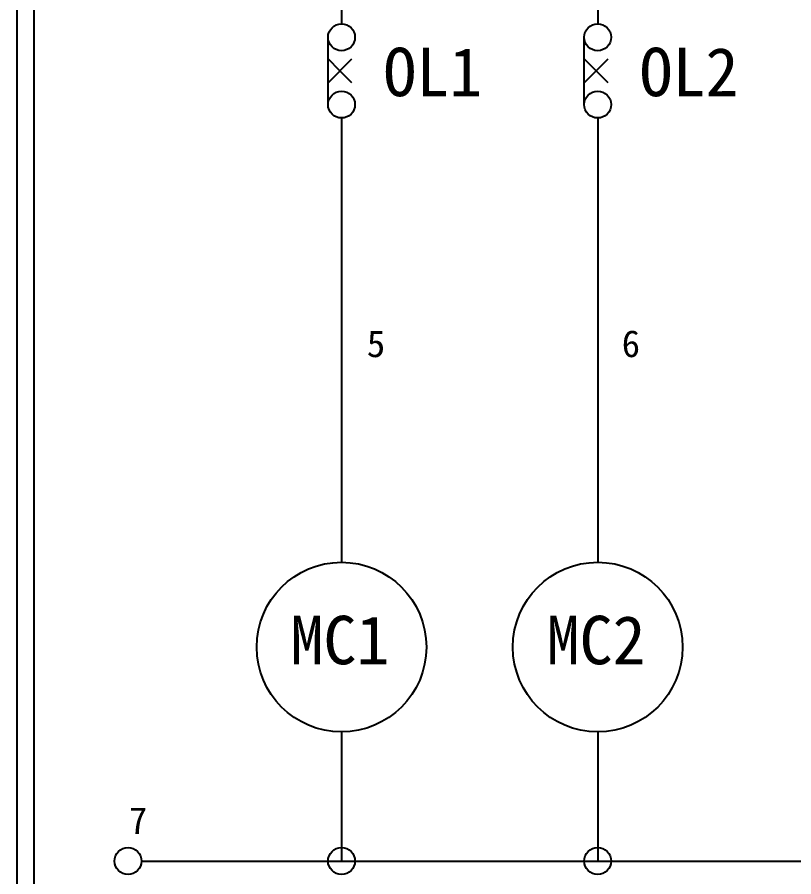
# Model space of a CAD drawing. Extents: x 10 to 297, y 3 to 207.
# Drawn here: x 10 to 67.7, y 47.7 to 111.6 of the extents above; entities that cross this region are included whole.
import ezdxf

# ---------------------------------------------------------------- set-up
doc = ezdxf.new("R2010")
doc.units = 0
doc.layers.get('0').update_dxf_attribs({"linetype": 'CONTINUOUS'})
doc.layers.add('圖框層', color=7, linetype='CONTINUOUS')
doc.layers.add('標尺寸層', color=3, linetype='CONTINUOUS')
doc.styles.add('STSL', font='kaiu.ttf')

msp = doc.modelspace()

# ---------------------------------------------------------------- linework, layer by layer
for p, q in [((34.091, 139.12), (34.091, 111.113)), ((53.12, 139.12), (53.12, 111.113)), ((34.091, 104.113), (34.091, 71.106)), ((53.12, 104.113), (53.12, 71.106)), ((34.091, 58.507), (34.091, 48.908)), ((53.12, 58.507), (53.12, 48.908)), ((19.232, 48.908), (291.465, 48.908))]:
    msp.add_line(p, q)
for centre in [(34.091, 64.806), (53.12, 64.806)]:
    msp.add_circle(centre, 6.3)
at = {"layer": '圖框層', "color": 7}
for p, q in [((10, 3), (10, 206.969)), ((11.25, 4.25), (11.25, 205.719))]:
    msp.add_line(p, q, dxfattribs=at)
at = {"layer": '標尺寸層', "color": 7}
for p, q in [((33.091, 105.113), (33.091, 110.113)), ((52.12, 105.113), (52.12, 110.113)), ((33.091, 106.729), (34.859, 108.497)), ((33.975, 107.613), (33.091, 108.497)), ((52.12, 106.729), (53.888, 108.497)), ((53.004, 107.613), (52.12, 108.497)), ((34.859, 106.729), (33.975, 107.613)), ((53.888, 106.729), (53.004, 107.613))]:
    msp.add_line(p, q, dxfattribs=at)
for centre in [(34.091, 110.113), (53.12, 110.113), (34.091, 105.113), (53.12, 105.113), (18.232, 48.908), (34.091, 48.908), (53.12, 48.908)]:
    msp.add_circle(centre, 1, dxfattribs=at)

# ---------------------------------------------------------------- texts
at = {"layer": '圖框層', "color": 4, "style": 'STSL'}
for s, height, p in [('OL1', 3.6, (37.199, 105.732)), ('OL2', 3.6, (56.228, 105.732)), ('5', 2, (35.973, 86.349)), ('6', 2, (54.906, 86.349)), ('MC1', 3.6, (30.296, 63.528)), ('MC2', 3.6, (49.325, 63.528)), ('7', 2, (18.303, 50.914))]:
    msp.add_text(s, height=height, dxfattribs=at).set_placement(p)

doc.saveas('drawing.dxf')
